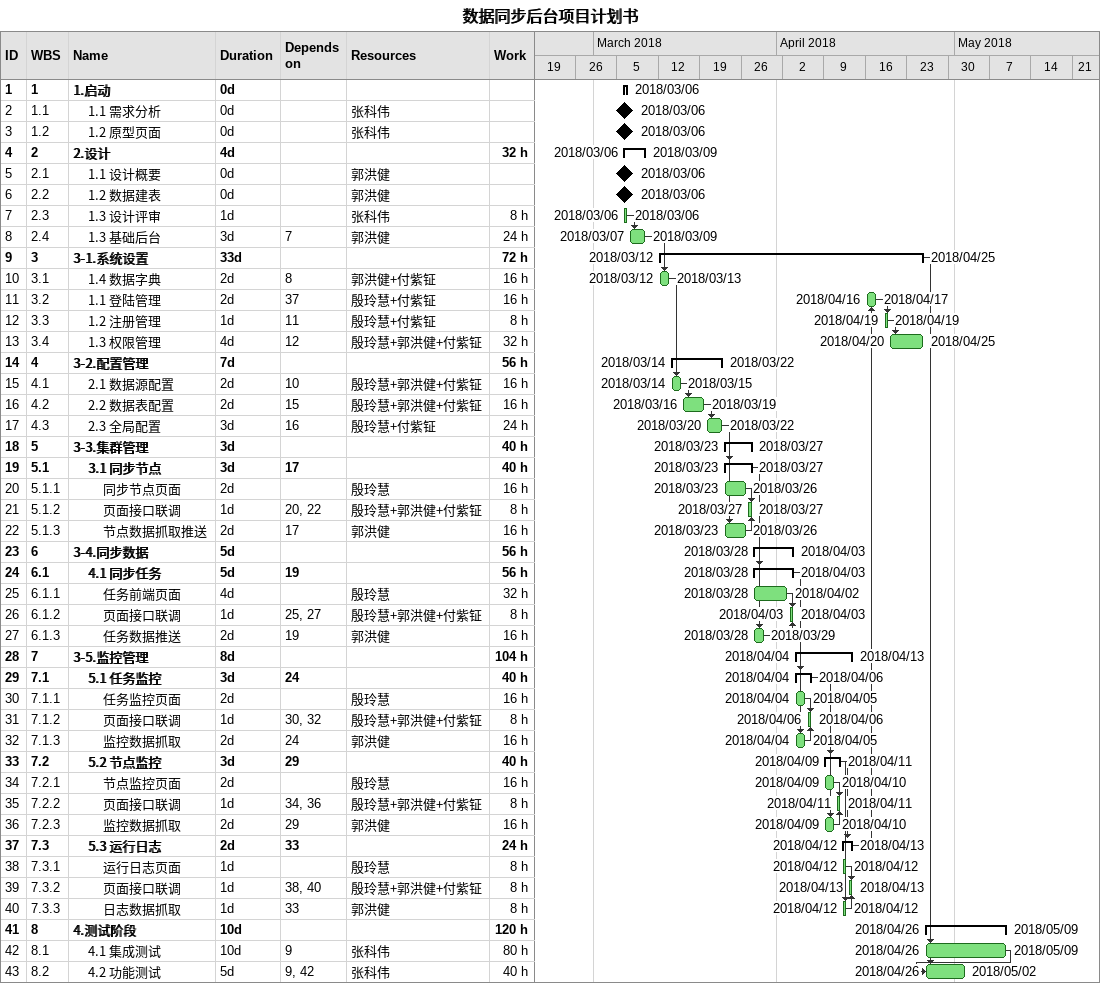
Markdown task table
数据同步后台项目计划书

| ID | WBS | Task | Duration | Start | Finish | Predecessors | Resources | Work (h) |
|---|---|---|---|---|---|---|---|---|
| 1 | 1 | **1.启动** | 0d | 2018-03-06 | 2018-03-06 |  |  |  |
| 2 | 1.1 | 1.1 需求分析 | 0d | 2018-03-06 | 2018-03-06 |  | 张科伟 |  |
| 3 | 1.2 | 1.2 原型页面 | 0d | 2018-03-06 | 2018-03-06 |  | 张科伟 |  |
| 4 | 2 | **2.设计** | 4d | 2018-03-06 | 2018-03-09 |  |  | 32 |
| 5 | 2.1 | 1.1 设计概要 | 0d | 2018-03-06 | 2018-03-06 |  | 郭洪健 |  |
| 6 | 2.2 | 1.2 数据建表 | 0d | 2018-03-06 | 2018-03-06 |  | 郭洪健 |  |
| 7 | 2.3 | 1.3 设计评审 | 1d | 2018-03-06 | 2018-03-06 |  | 张科伟 | 8 |
| 8 | 2.4 | 1.3 基础后台 | 3d | 2018-03-07 | 2018-03-09 | 7 | 郭洪健 | 24 |
| 9 | 3 | **3-1.系统设置** | 33d | 2018-03-12 | 2018-04-25 |  |  | 72 |
| 10 | 3.1 | 1.4 数据字典 | 2d | 2018-03-12 | 2018-03-13 | 8 | 郭洪健+付紫钲 | 16 |
| 11 | 3.2 | 1.1 登陆管理 | 2d | 2018-04-16 | 2018-04-17 | 37 | 殷玲慧+付紫钲 | 16 |
| 12 | 3.3 | 1.2 注册管理 | 1d | 2018-04-19 | 2018-04-19 | 11 | 殷玲慧+付紫钲 | 8 |
| 13 | 3.4 | 1.3 权限管理 | 4d | 2018-04-20 | 2018-04-25 | 12 | 殷玲慧+郭洪健+付紫钲 | 32 |
| 14 | 4 | **3-2.配置管理** | 7d | 2018-03-14 | 2018-03-22 |  |  | 56 |
| 15 | 4.1 | 2.1 数据源配置 | 2d | 2018-03-14 | 2018-03-15 | 10 | 殷玲慧+郭洪健+付紫钲 | 16 |
| 16 | 4.2 | 2.2 数据表配置 | 2d | 2018-03-16 | 2018-03-19 | 15 | 殷玲慧+郭洪健+付紫钲 | 16 |
| 17 | 4.3 | 2.3 全局配置 | 3d | 2018-03-20 | 2018-03-22 | 16 | 殷玲慧+付紫钲 | 24 |
| 18 | 5 | **3-3.集群管理** | 3d | 2018-03-23 | 2018-03-27 |  |  | 40 |
| 19 | 5.1 | **3.1 同步节点** | 3d | 2018-03-23 | 2018-03-27 | 17 |  | 40 |
| 20 | 5.1.1 | 同步节点页面 | 2d | 2018-03-23 | 2018-03-26 |  | 殷玲慧 | 16 |
| 21 | 5.1.2 | 页面接口联调 | 1d | 2018-03-27 | 2018-03-27 | 20, 22 | 殷玲慧+郭洪健+付紫钲 | 8 |
| 22 | 5.1.3 | 节点数据抓取推送 | 2d | 2018-03-23 | 2018-03-26 | 17 | 郭洪健 | 16 |
| 23 | 6 | **3-4.同步数据** | 5d | 2018-03-28 | 2018-04-03 |  |  | 56 |
| 24 | 6.1 | **4.1 同步任务** | 5d | 2018-03-28 | 2018-04-03 | 19 |  | 56 |
| 25 | 6.1.1 | 任务前端页面 | 4d | 2018-03-28 | 2018-04-02 |  | 殷玲慧 | 32 |
| 26 | 6.1.2 | 页面接口联调 | 1d | 2018-04-03 | 2018-04-03 | 25, 27 | 殷玲慧+郭洪健+付紫钲 | 8 |
| 27 | 6.1.3 | 任务数据推送 | 2d | 2018-03-28 | 2018-03-29 | 19 | 郭洪健 | 16 |
| 28 | 7 | **3-5.监控管理** | 8d | 2018-04-04 | 2018-04-13 |  |  | 104 |
| 29 | 7.1 | **5.1 任务监控** | 3d | 2018-04-04 | 2018-04-06 | 24 |  | 40 |
| 30 | 7.1.1 | 任务监控页面 | 2d | 2018-04-04 | 2018-04-05 |  | 殷玲慧 | 16 |
| 31 | 7.1.2 | 页面接口联调 | 1d | 2018-04-06 | 2018-04-06 | 30, 32 | 殷玲慧+郭洪健+付紫钲 | 8 |
| 32 | 7.1.3 | 监控数据抓取 | 2d | 2018-04-04 | 2018-04-05 | 24 | 郭洪健 | 16 |
| 33 | 7.2 | **5.2 节点监控** | 3d | 2018-04-09 | 2018-04-11 | 29 |  | 40 |
| 34 | 7.2.1 | 节点监控页面 | 2d | 2018-04-09 | 2018-04-10 |  | 殷玲慧 | 16 |
| 35 | 7.2.2 | 页面接口联调 | 1d | 2018-04-11 | 2018-04-11 | 34, 36 | 殷玲慧+郭洪健+付紫钲 | 8 |
| 36 | 7.2.3 | 监控数据抓取 | 2d | 2018-04-09 | 2018-04-10 | 29 | 郭洪健 | 16 |
| 37 | 7.3 | **5.3 运行日志** | 2d | 2018-04-12 | 2018-04-13 | 33 |  | 24 |
| 38 | 7.3.1 | 运行日志页面 | 1d | 2018-04-12 | 2018-04-12 |  | 殷玲慧 | 8 |
| 39 | 7.3.2 | 页面接口联调 | 1d | 2018-04-13 | 2018-04-13 | 38, 40 | 殷玲慧+郭洪健+付紫钲 | 8 |
| 40 | 7.3.3 | 日志数据抓取 | 1d | 2018-04-12 | 2018-04-12 | 33 | 郭洪健 | 8 |
| 41 | 8 | **4.测试阶段** | 10d | 2018-04-26 | 2018-05-09 |  |  | 120 |
| 42 | 8.1 | 4.1 集成测试 | 10d | 2018-04-26 | 2018-05-09 | 9 | 张科伟 | 80 |
| 43 | 8.2 | 4.2 功能测试 | 5d | 2018-04-26 | 2018-05-02 | 9, 42 | 张科伟 | 40 |
